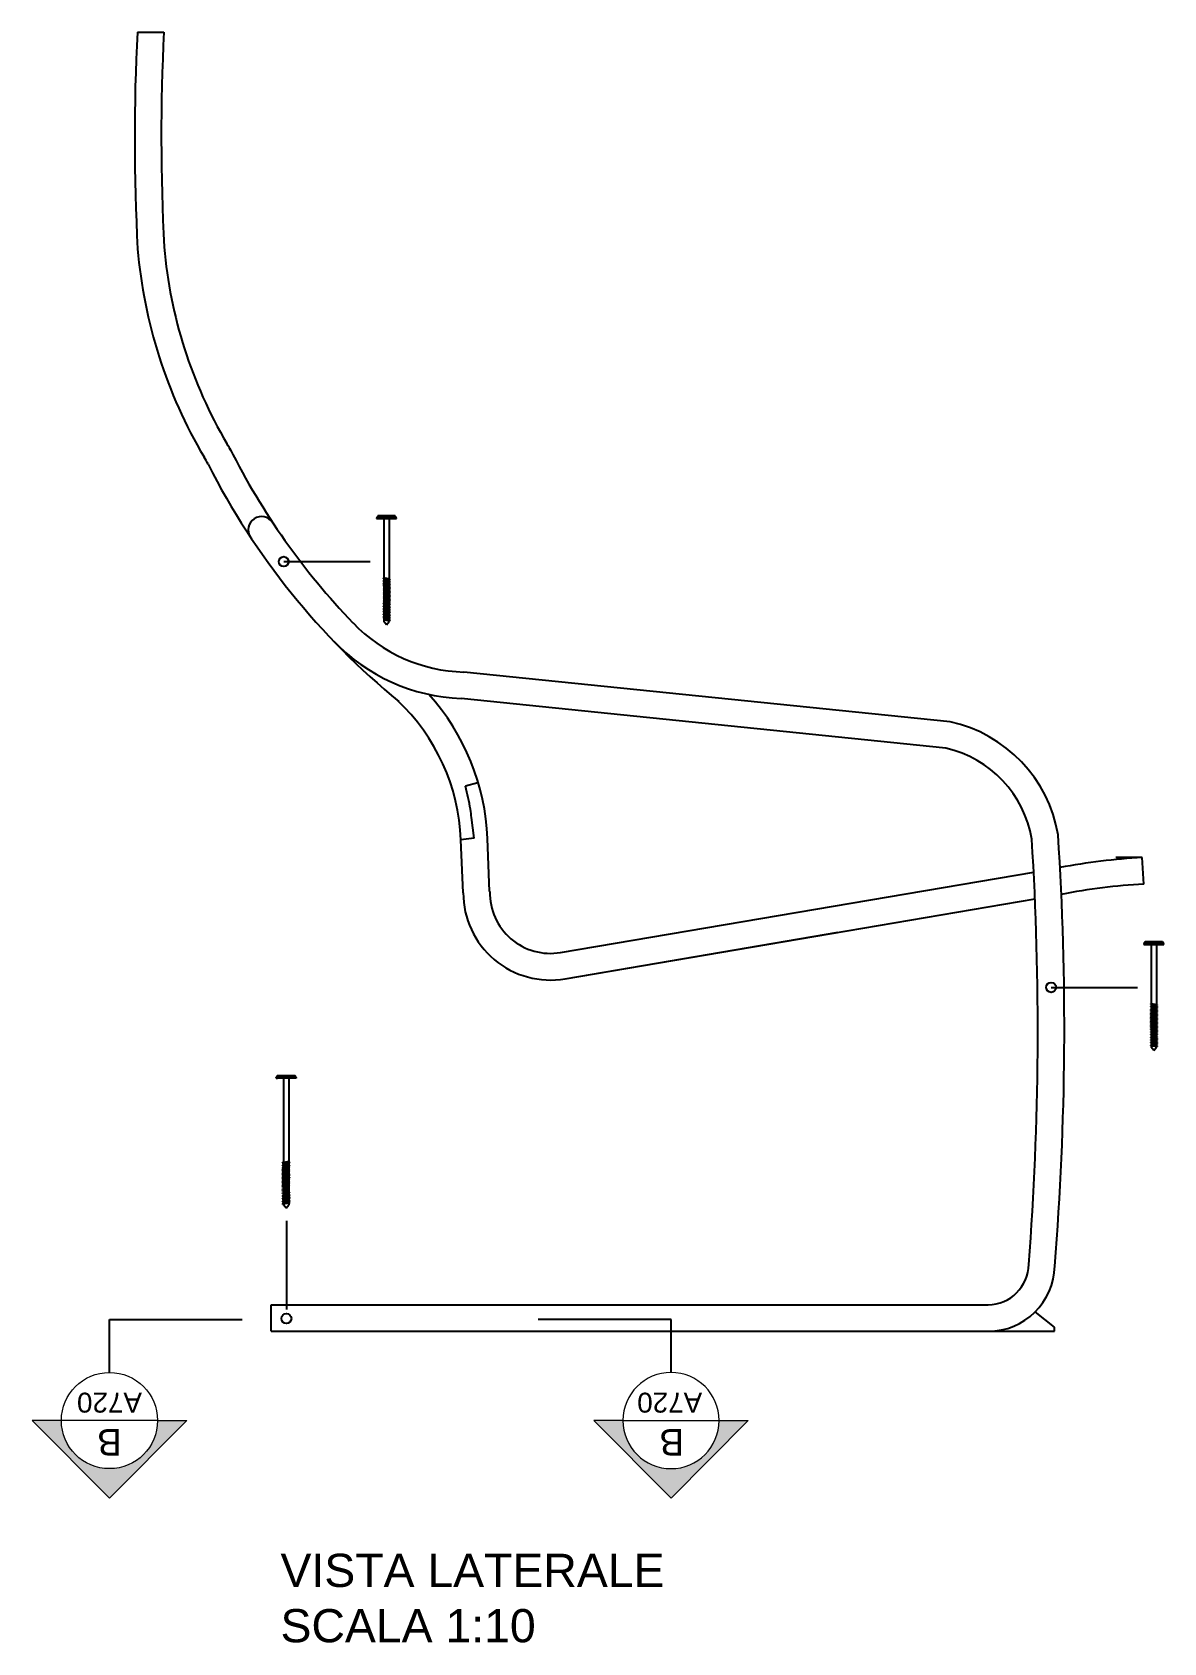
# Model space of a CAD drawing. Header units: millimetres. Extents: x -29 to 1292, y 25 to 454.
# Drawn here: x 404.4 to 489.6, y 302.2 to 423.5 of the extents above; entities that cross this region are included whole.
import ezdxf
from ezdxf.enums import TextEntityAlignment as Align

# ---------------------------------------------------------------- set-up
doc = ezdxf.new("R2010")
doc.units = ezdxf.units.MM
doc.layers.get('0').update_dxf_attribs({"color": 70})
doc.layers.add('A-ANNO-SYMB', color=202, linetype='Continuous', lineweight=18)
for name, color, linetype in [('G-ANNO-TEXT', 3, 'Continuous'), ('SIMBOLI', 201, 'Continuous'), ('VITIGIUSTO', 61, 'Continuous')]:
    doc.layers.add(name, color=color, linetype=linetype)
doc.styles.add('ARIAL', font='arial.ttf')
doc.styles.get("Standard").update_dxf_attribs({"font": 'arial.ttf'})

# ---------------------------------------------------------------- blocks, each defined once
blk = doc.blocks.new('SYMBOL')
at = {"layer": 'A-ANNO-SYMB', "linetype": 'Continuous', "lineweight": 20}
h = blk.add_hatch(color=256, dxfattribs=at)
h.dxf.hatch_style = 1
h.paths.add_polyline_path([(11.2063, 4.9481), (11.316, 4.9481, -1), (11.678, 4.9481), (11.7877, 4.9481), (11.497, 5.2405)])
at = {"linetype": 'Continuous', "lineweight": 20}
blk.add_line((11.316, 4.9481), (11.678, 4.9481), dxfattribs=at)
at = {"layer": 'A-ANNO-SYMB', "linetype": 'Continuous', "lineweight": 20}
for p, q in [((11.2063, 4.9481), (11.497, 5.2405)), ((11.7877, 4.9481), (11.497, 5.2405)), ((11.316, 4.9481), (11.2063, 4.9481)), ((11.678, 4.9481), (11.7877, 4.9481))]:
    blk.add_line(p, q, dxfattribs=at)
blk.add_circle((11.497, 4.9481), 0.181, dxfattribs=at)
for tag, p in [('TAVOLA', (11.497, 5.08)), ('SEZIONE', (11.497, 4.9181))]:
    blk.add_attdef(tag, text='', height=0.1, dxfattribs=at).set_placement(p, align=Align.TOP_CENTER)

msp = doc.modelspace()

# ---------------------------------------------------------------- linework, layer by layer
for p, q in [((412.27, 423.49), (414.27, 423.49)), ((437.92, 366.97), (436.98, 366.7)), ((437.63, 362.8), (436.64, 362.68)), ((436.81, 358.68), (436.64, 362.68)), ((438.8, 358.77), (438.64, 362.76)), ((444.14, 354.18), (479.77, 360.24)), ((487.95, 361.33), (485.95, 361.33)), ((488.07, 359.34), (487.95, 361.33)), ((444.48, 352.21), (479.87, 358.23)), ((444.48, 352.21), (465.04, 355.71)), ((422.34, 325.66), (422.34, 327.66)), ((422.34, 327.66), (476.34, 327.66)), ((481.34, 325.96), (479.88, 327.13)), ((422.34, 325.66), (481.34, 325.66)), ((481.34, 325.66), (481.34, 325.96))]:
    msp.add_line(p, q)
for points in [[(412.27, 423.49, 0.025893), (412.29, 407.17, 0.112853), (417.29, 391.5, 0.112853)], [(414.27, 423.49, 0.025689), (414.29, 407.31, 0.112629), (419.01, 392.52, 0.112629)], [(481.61, 363.04, 0.307514), (473.48, 371.55), (436.86, 375.3)], [(438.8, 358.77), (438.64, 362.76, 0.174603), (434.22, 373.62, 0.168137)], [(436.81, 358.68), (436.64, 362.68, 0.195524), (431.86, 373.17, 0.195524)], [(479.63, 362.71, 0.304175), (473.16, 369.57), (436.65, 373.31)], [(437.35, 364.97, 0.025529), (436.98, 366.7)], [(437.63, 362.8), (437.44, 364.34, 0.009219), (437.35, 364.97, 0.003439)]]:
    msp.add_lwpolyline(points, format="xyb")
msp.add_circle((481.08, 351.56), 0.377)
for centre, radius, start, end in [((408.68, 386.41), 12, 26.9866, 30.5811), ((467.48, 416.35), 53.98, 206.6593, 223.7826), ((408.68, 386.41), 10, 26.9866, 30.5811), ((467.48, 416.35), 55.98, 206.9866, 230.6283), ((421.62, 386.02), 1, 33.4858, 213.4858), ((437.19, 387.33), 12.03, 223.8129, 268.4127), ((437.17, 387.31), 14, 223.7826, 267.8782), ((250.7, 348.38), 229.38, 355.5802, 3.5813), ((257.35, 348.51), 224.73, 355.4227, 3.7066), ((490.81, 312.14), 49.28, 93.3267, 100.5956), ((490.81, 312.14), 47.28, 93.3267, 100.9267), ((443.38, 358.68), 6.57, 180, 279.6588), ((443.38, 358.69), 4.57, 178.9822, 279.6529), ((476.3, 330.76), 3.1, 270.7267, 359.0639), ((476.33, 330.69), 5.03, 270.1307, 358.75)]:
    msp.add_arc(centre, radius, start, end)
at = {"layer": 'SIMBOLI'}
for p, q in [((423.29, 383.62), (429.79, 383.62)), ((481.08, 351.56), (487.58, 351.56)), ((423.49, 333.99), (423.49, 327.29)), ((410.17, 322.56), (410.17, 326.56)), ((410.17, 326.56), (420.17, 326.56)), ((452.46, 326.56), (442.46, 326.56)), ((452.46, 322.56), (452.46, 326.56))]:
    msp.add_line(p, q, dxfattribs=at)
at = {"layer": 'VITIGIUSTO'}
for p, q in [((430.28, 386.91), (430.28, 386.86)), ((431.78, 386.91), (430.28, 386.91)), ((431.68, 387.06), (430.38, 387.06)), ((431.78, 386.86), (431.78, 386.91)), ((431.78, 386.86), (431.78, 386.91)), ((430.28, 386.86), (431.78, 386.86)), ((430.83, 386.86), (430.83, 382.38)), ((431.23, 386.86), (431.23, 382.31)), ((431.78, 386.86), (431.68, 386.86)), ((430.81, 382.39), (430.77, 382.38)), ((430.77, 382.38), (430.77, 382.36)), ((430.77, 382.36), (431.26, 382.27)), ((430.81, 382.29), (430.77, 382.28)), ((430.77, 382.28), (430.77, 382.27)), ((430.77, 382.27), (431.26, 382.18)), ((430.81, 382.19), (430.77, 382.18)), ((430.77, 382.18), (430.77, 382.16)), ((430.77, 382.16), (431.26, 382.07)), ((430.81, 382.09), (430.77, 382.08)), ((430.77, 382.08), (430.77, 382.07)), ((430.77, 382.07), (431.26, 381.98)), ((431.3, 382.3), (430.81, 382.39)), ((431.3, 382.2), (430.81, 382.29)), ((431.3, 382.1), (430.81, 382.19)), ((431.3, 382), (430.81, 382.09)), ((430.83, 382.35), (430.83, 382.29)), ((430.83, 382.26), (430.83, 382.18)), ((430.83, 382.15), (430.83, 382.09)), ((430.83, 382.06), (430.83, 381.98)), ((431.23, 382.28), (431.23, 382.21)), ((431.23, 382.18), (431.23, 382.11)), ((431.23, 382.08), (431.23, 382.01)), ((431.3, 382.28), (431.26, 382.27)), ((431.3, 382.19), (431.26, 382.18)), ((431.3, 382.08), (431.26, 382.07)), ((431.3, 382.28), (431.3, 382.3)), ((431.3, 382.19), (431.3, 382.2)), ((431.3, 382.08), (431.3, 382.1)), ((430.81, 381.99), (430.77, 381.98)), ((430.77, 381.98), (430.77, 381.96)), ((430.77, 381.96), (431.26, 381.87)), ((430.81, 381.89), (430.77, 381.88)), ((430.77, 381.88), (430.77, 381.86)), ((430.77, 381.86), (431.26, 381.77)), ((430.81, 381.79), (430.77, 381.78)), ((430.77, 381.78), (430.77, 381.76)), ((430.77, 381.76), (431.26, 381.67)), ((430.81, 381.69), (430.77, 381.68)), ((430.77, 381.68), (430.77, 381.66)), ((430.77, 381.66), (431.26, 381.57)), ((430.81, 381.59), (430.77, 381.58)), ((430.77, 381.58), (430.77, 381.56)), ((430.77, 381.56), (431.26, 381.47)), ((430.81, 381.49), (430.77, 381.48)), ((430.77, 381.48), (430.77, 381.46)), ((430.77, 381.46), (431.26, 381.37)), ((430.81, 381.39), (430.77, 381.38)), ((430.77, 381.38), (430.77, 381.36)), ((430.77, 381.36), (431.26, 381.27)), ((430.81, 381.29), (430.77, 381.28)), ((430.77, 381.28), (430.77, 381.26)), ((430.77, 381.26), (431.26, 381.17)), ((430.81, 381.19), (430.77, 381.18)), ((430.77, 381.18), (430.77, 381.16)), ((430.77, 381.16), (431.26, 381.07)), ((430.81, 381.09), (430.77, 381.08)), ((430.77, 381.08), (430.77, 381.06)), ((430.77, 381.06), (431.26, 380.97)), ((430.81, 380.99), (430.77, 380.98)), ((430.77, 380.98), (430.77, 380.96)), ((430.77, 380.96), (431.26, 380.87)), ((430.81, 380.89), (430.77, 380.88)), ((430.77, 380.88), (430.77, 380.86)), ((430.77, 380.86), (431.26, 380.77)), ((431.3, 381.9), (430.81, 381.99)), ((431.3, 381.8), (430.81, 381.89)), ((431.3, 381.7), (430.81, 381.79)), ((431.3, 381.6), (430.81, 381.69)), ((431.3, 381.5), (430.81, 381.59)), ((431.3, 381.4), (430.81, 381.49)), ((431.3, 381.3), (430.81, 381.39)), ((431.3, 381.2), (430.81, 381.29)), ((431.3, 381.1), (430.81, 381.19)), ((431.3, 381), (430.81, 381.09)), ((431.3, 380.9), (430.81, 380.99)), ((431.3, 380.8), (430.81, 380.89)), ((430.83, 381.95), (430.83, 381.88)), ((430.83, 381.85), (430.83, 381.78)), ((430.83, 381.75), (430.83, 381.68)), ((430.83, 381.65), (430.83, 381.58)), ((430.83, 381.55), (430.83, 381.48)), ((430.83, 381.45), (430.83, 381.38)), ((430.83, 381.35), (430.83, 381.28)), ((430.83, 381.25), (430.83, 381.18)), ((430.83, 381.15), (430.83, 381.08)), ((430.83, 381.05), (430.83, 380.98)), ((430.83, 380.95), (430.83, 380.88)), ((430.83, 380.85), (430.83, 380.78)), ((431.23, 381.98), (431.23, 381.91)), ((431.23, 381.88), (431.23, 381.81)), ((431.23, 381.78), (431.23, 381.71)), ((431.23, 381.68), (431.23, 381.61)), ((431.23, 381.58), (431.23, 381.51)), ((431.23, 381.48), (431.23, 381.41)), ((431.23, 381.38), (431.23, 381.31)), ((431.23, 381.28), (431.23, 381.21)), ((431.23, 381.18), (431.23, 381.11)), ((431.23, 381.08), (431.23, 381.01)), ((431.23, 380.98), (431.23, 380.91)), ((431.23, 380.88), (431.23, 380.81)), ((431.3, 381.99), (431.26, 381.98)), ((431.3, 381.88), (431.26, 381.87)), ((431.3, 381.78), (431.26, 381.77)), ((431.3, 381.68), (431.26, 381.67)), ((431.3, 381.58), (431.26, 381.57)), ((431.3, 381.48), (431.26, 381.47)), ((431.3, 381.38), (431.26, 381.37)), ((431.3, 381.28), (431.26, 381.27)), ((431.3, 381.18), (431.26, 381.17)), ((431.3, 381.08), (431.26, 381.07)), ((431.3, 380.98), (431.26, 380.97)), ((431.3, 380.88), (431.26, 380.87)), ((431.3, 381.99), (431.3, 382)), ((431.3, 381.88), (431.3, 381.9)), ((431.3, 381.78), (431.3, 381.8)), ((431.3, 381.68), (431.3, 381.7)), ((431.3, 381.58), (431.3, 381.6)), ((431.3, 381.48), (431.3, 381.5)), ((431.3, 381.38), (431.3, 381.4)), ((431.3, 381.28), (431.3, 381.3)), ((431.3, 381.18), (431.3, 381.2)), ((431.3, 381.08), (431.3, 381.1)), ((431.3, 380.98), (431.3, 381)), ((431.3, 380.88), (431.3, 380.9)), ((430.81, 380.79), (430.77, 380.78)), ((430.77, 380.78), (430.77, 380.76)), ((430.77, 380.76), (431.26, 380.67)), ((430.81, 380.69), (430.77, 380.68)), ((430.77, 380.68), (430.77, 380.66)), ((430.77, 380.66), (431.26, 380.57)), ((430.81, 380.59), (430.77, 380.58)), ((430.77, 380.58), (430.77, 380.56)), ((430.77, 380.56), (431.26, 380.47)), ((430.81, 380.48), (430.77, 380.47)), ((430.77, 380.47), (430.77, 380.45)), ((430.77, 380.45), (431.26, 380.36)), ((430.81, 380.38), (430.77, 380.37)), ((430.77, 380.37), (430.77, 380.36)), ((430.77, 380.36), (431.26, 380.27)), ((430.81, 380.28), (430.77, 380.27)), ((430.77, 380.27), (430.77, 380.25)), ((430.77, 380.25), (431.26, 380.16)), ((430.81, 380.18), (430.77, 380.17)), ((430.77, 380.17), (430.77, 380.16)), ((430.77, 380.16), (431.26, 380.07)), ((430.81, 380.08), (430.77, 380.07)), ((430.77, 380.07), (430.77, 380.05)), ((430.77, 380.05), (431.26, 379.96)), ((430.81, 379.98), (430.77, 379.97)), ((430.77, 379.97), (430.77, 379.96)), ((430.77, 379.96), (431.26, 379.87)), ((430.81, 379.88), (430.77, 379.87)), ((430.77, 379.87), (430.77, 379.85)), ((430.77, 379.85), (431.26, 379.76)), ((430.81, 379.78), (430.77, 379.77)), ((430.77, 379.77), (430.77, 379.76)), ((430.77, 379.76), (431.26, 379.67)), ((430.81, 379.68), (430.77, 379.67)), ((430.77, 379.67), (430.77, 379.65)), ((430.77, 379.65), (431.26, 379.56)), ((431.3, 380.7), (430.81, 380.79)), ((431.3, 380.59), (430.81, 380.69)), ((431.3, 380.5), (430.81, 380.59)), ((431.3, 380.39), (430.81, 380.48)), ((431.3, 380.29), (430.81, 380.38)), ((431.3, 380.19), (430.81, 380.28)), ((431.3, 380.09), (430.81, 380.18)), ((431.3, 379.99), (430.81, 380.08)), ((431.3, 379.89), (430.81, 379.98)), ((431.3, 379.79), (430.81, 379.88)), ((431.3, 379.69), (430.81, 379.78)), ((431.3, 379.59), (430.81, 379.68)), ((430.83, 380.75), (430.83, 380.68)), ((430.83, 380.65), (430.83, 380.58)), ((430.83, 380.55), (430.83, 380.47)), ((430.83, 380.44), (430.83, 380.38)), ((430.83, 380.35), (430.83, 380.27)), ((430.83, 380.24), (430.83, 380.18)), ((430.83, 380.15), (430.83, 380.07)), ((430.83, 380.04), (430.83, 379.98)), ((430.83, 379.95), (430.83, 379.87)), ((430.83, 379.84), (430.83, 379.78)), ((430.83, 379.75), (430.83, 379.67)), ((430.83, 379.64), (430.83, 379.58)), ((431.23, 380.78), (431.23, 380.71)), ((431.23, 380.68), (431.23, 380.61)), ((431.23, 380.58), (431.23, 380.51)), ((431.23, 380.48), (431.23, 380.4)), ((431.23, 380.37), (431.23, 380.3)), ((431.23, 380.27), (431.23, 380.2)), ((431.23, 380.17), (431.23, 380.1)), ((431.23, 380.07), (431.23, 380)), ((431.23, 379.97), (431.23, 379.9)), ((431.23, 379.87), (431.23, 379.8)), ((431.23, 379.77), (431.23, 379.7)), ((431.23, 379.67), (431.23, 379.6)), ((431.3, 380.78), (431.26, 380.77)), ((431.3, 380.68), (431.26, 380.67)), ((431.3, 380.58), (431.26, 380.57)), ((431.3, 380.48), (431.26, 380.47)), ((431.3, 380.37), (431.26, 380.36)), ((431.3, 380.28), (431.26, 380.27)), ((431.3, 380.17), (431.26, 380.16)), ((431.3, 380.08), (431.26, 380.07)), ((431.3, 379.97), (431.26, 379.96)), ((431.3, 379.88), (431.26, 379.87)), ((431.3, 379.77), (431.26, 379.76)), ((431.3, 379.68), (431.26, 379.67)), ((431.3, 380.78), (431.3, 380.8)), ((431.3, 380.68), (431.3, 380.7)), ((431.3, 380.58), (431.3, 380.59)), ((431.3, 380.48), (431.3, 380.5)), ((431.3, 380.37), (431.3, 380.39)), ((431.3, 380.28), (431.3, 380.29)), ((431.3, 380.17), (431.3, 380.19)), ((431.3, 380.08), (431.3, 380.09)), ((431.3, 379.97), (431.3, 379.99)), ((431.3, 379.88), (431.3, 379.89)), ((431.3, 379.77), (431.3, 379.79)), ((431.3, 379.68), (431.3, 379.69)), ((430.81, 379.58), (430.77, 379.57)), ((430.77, 379.57), (430.77, 379.56)), ((430.77, 379.56), (431.26, 379.47)), ((430.81, 379.48), (430.77, 379.47)), ((430.77, 379.47), (430.77, 379.45)), ((430.77, 379.45), (431.26, 379.36)), ((430.81, 379.38), (430.77, 379.37)), ((430.77, 379.37), (430.77, 379.36)), ((430.77, 379.36), (431.26, 379.27)), ((430.81, 379.28), (430.77, 379.27)), ((430.77, 379.27), (430.77, 379.25)), ((430.77, 379.25), (431.26, 379.16)), ((431.3, 379.49), (430.81, 379.58)), ((431.3, 379.39), (430.81, 379.48)), ((431.3, 379.29), (430.81, 379.38)), ((431.3, 379.19), (430.81, 379.28)), ((430.83, 379.55), (430.83, 379.47)), ((430.83, 379.44), (430.83, 379.38)), ((430.83, 379.35), (430.83, 379.27)), ((430.83, 379.24), (430.83, 379.11)), ((431.03, 378.86), (430.83, 379.11)), ((431.03, 378.86), (431.23, 379.11)), ((431.23, 379.57), (431.23, 379.5)), ((431.23, 379.47), (431.23, 379.4)), ((431.23, 379.37), (431.23, 379.3)), ((431.23, 379.27), (431.23, 379.2)), ((431.23, 379.17), (431.23, 379.11)), ((431.3, 379.57), (431.26, 379.56)), ((431.3, 379.48), (431.26, 379.47)), ((431.3, 379.37), (431.26, 379.36)), ((431.3, 379.28), (431.26, 379.27)), ((431.3, 379.17), (431.26, 379.16)), ((431.3, 379.57), (431.3, 379.59)), ((431.3, 379.48), (431.3, 379.49)), ((431.3, 379.37), (431.3, 379.39)), ((431.3, 379.28), (431.3, 379.29)), ((431.3, 379.17), (431.3, 379.19)), ((488.07, 354.85), (488.07, 354.8)), ((489.57, 354.85), (488.07, 354.85)), ((488.07, 354.8), (489.57, 354.8)), ((489.47, 355), (488.17, 355)), ((488.62, 354.8), (488.62, 350.32)), ((489.02, 354.8), (489.02, 350.25)), ((489.57, 354.8), (489.47, 354.8)), ((489.57, 354.8), (489.57, 354.85)), ((489.57, 354.8), (489.57, 354.85)), ((488.59, 350.33), (488.56, 350.32)), ((488.56, 350.32), (488.56, 350.3)), ((488.56, 350.3), (489.05, 350.21)), ((488.59, 350.23), (488.56, 350.22)), ((488.56, 350.22), (488.56, 350.21)), ((488.56, 350.21), (489.05, 350.12)), ((488.59, 350.13), (488.56, 350.12)), ((488.56, 350.12), (488.56, 350.1)), ((488.56, 350.1), (489.05, 350.01)), ((488.59, 350.03), (488.56, 350.02)), ((488.56, 350.02), (488.56, 350.01)), ((488.56, 350.01), (489.05, 349.92)), ((488.59, 349.93), (488.56, 349.92)), ((488.56, 349.92), (488.56, 349.9)), ((488.56, 349.9), (489.05, 349.81)), ((488.59, 349.83), (488.56, 349.82)), ((488.56, 349.82), (488.56, 349.8)), ((488.56, 349.8), (489.05, 349.71)), ((488.59, 349.73), (488.56, 349.72)), ((488.56, 349.72), (488.56, 349.7)), ((488.56, 349.7), (489.05, 349.61)), ((488.59, 349.63), (488.56, 349.62)), ((488.56, 349.62), (488.56, 349.6)), ((488.56, 349.6), (489.05, 349.51)), ((488.59, 349.53), (488.56, 349.52)), ((488.56, 349.52), (488.56, 349.5)), ((488.56, 349.5), (489.05, 349.41)), ((488.59, 349.43), (488.56, 349.42)), ((488.56, 349.42), (488.56, 349.4)), ((488.56, 349.4), (489.05, 349.31)), ((488.59, 349.33), (488.56, 349.32)), ((488.56, 349.32), (488.56, 349.3)), ((488.56, 349.3), (489.05, 349.21)), ((489.09, 350.24), (488.59, 350.33)), ((489.09, 350.14), (488.59, 350.23)), ((489.09, 350.04), (488.59, 350.13)), ((489.09, 349.94), (488.59, 350.03)), ((489.09, 349.84), (488.59, 349.93)), ((489.09, 349.74), (488.59, 349.83)), ((489.09, 349.64), (488.59, 349.73)), ((489.09, 349.54), (488.59, 349.63)), ((489.09, 349.44), (488.59, 349.53)), ((489.09, 349.34), (488.59, 349.43)), ((489.09, 349.23), (488.59, 349.33)), ((488.62, 350.29), (488.62, 350.23)), ((488.62, 350.2), (488.62, 350.12)), ((488.62, 350.09), (488.62, 350.03)), ((488.62, 350), (488.62, 349.92)), ((488.62, 349.89), (488.62, 349.82)), ((488.62, 349.79), (488.62, 349.72)), ((488.62, 349.69), (488.62, 349.62)), ((488.62, 349.59), (488.62, 349.52)), ((488.62, 349.49), (488.62, 349.42)), ((488.62, 349.39), (488.62, 349.32)), ((489.02, 350.22), (489.02, 350.15)), ((489.02, 350.12), (489.02, 350.05)), ((489.02, 350.02), (489.02, 349.95)), ((489.02, 349.92), (489.02, 349.85)), ((489.02, 349.82), (489.02, 349.75)), ((489.02, 349.72), (489.02, 349.65)), ((489.02, 349.62), (489.02, 349.55)), ((489.02, 349.52), (489.02, 349.45)), ((489.02, 349.42), (489.02, 349.35)), ((489.02, 349.32), (489.02, 349.25)), ((489.09, 350.22), (489.05, 350.21)), ((489.09, 350.12), (489.05, 350.12)), ((489.09, 350.02), (489.05, 350.01)), ((489.09, 349.92), (489.05, 349.92)), ((489.09, 349.82), (489.05, 349.81)), ((489.09, 349.72), (489.05, 349.71)), ((489.09, 349.62), (489.05, 349.61)), ((489.09, 349.52), (489.05, 349.51)), ((489.09, 349.42), (489.05, 349.41)), ((489.09, 349.32), (489.05, 349.31)), ((489.09, 350.22), (489.09, 350.24)), ((489.09, 350.12), (489.09, 350.14)), ((489.09, 350.02), (489.09, 350.04)), ((489.09, 349.92), (489.09, 349.94)), ((489.09, 349.82), (489.09, 349.84)), ((489.09, 349.72), (489.09, 349.74)), ((489.09, 349.62), (489.09, 349.64)), ((489.09, 349.52), (489.09, 349.54)), ((489.09, 349.42), (489.09, 349.44)), ((489.09, 349.32), (489.09, 349.34)), ((488.59, 349.23), (488.56, 349.22)), ((488.56, 349.22), (488.56, 349.2)), ((488.56, 349.2), (489.05, 349.11)), ((488.59, 349.13), (488.56, 349.12)), ((488.56, 349.12), (488.56, 349.1)), ((488.56, 349.1), (489.05, 349.01)), ((488.59, 349.03), (488.56, 349.02)), ((488.56, 349.02), (488.56, 349)), ((488.56, 349), (489.05, 348.91)), ((488.59, 348.93), (488.56, 348.92)), ((488.56, 348.92), (488.56, 348.9)), ((488.56, 348.9), (489.05, 348.81)), ((488.59, 348.83), (488.56, 348.82)), ((488.56, 348.82), (488.56, 348.8)), ((488.56, 348.8), (489.05, 348.71)), ((488.59, 348.73), (488.56, 348.72)), ((488.56, 348.72), (488.56, 348.7)), ((488.56, 348.7), (489.05, 348.61)), ((488.59, 348.62), (488.56, 348.62)), ((488.56, 348.62), (488.56, 348.6)), ((488.56, 348.6), (489.05, 348.51)), ((488.59, 348.53), (488.56, 348.52)), ((488.56, 348.52), (488.56, 348.5)), ((488.56, 348.5), (489.05, 348.41)), ((488.59, 348.42), (488.56, 348.41)), ((488.56, 348.41), (488.56, 348.39)), ((488.56, 348.39), (489.05, 348.3)), ((488.59, 348.32), (488.56, 348.31)), ((488.56, 348.31), (488.56, 348.3)), ((488.56, 348.3), (489.05, 348.21)), ((488.59, 348.22), (488.56, 348.21)), ((488.56, 348.21), (488.56, 348.19)), ((488.56, 348.19), (489.05, 348.1)), ((488.59, 348.12), (488.56, 348.11)), ((488.56, 348.11), (488.56, 348.1)), ((488.56, 348.1), (489.05, 348.01)), ((489.09, 349.14), (488.59, 349.23)), ((489.09, 349.03), (488.59, 349.13)), ((489.09, 348.94), (488.59, 349.03)), ((489.09, 348.83), (488.59, 348.93)), ((489.09, 348.74), (488.59, 348.83)), ((489.09, 348.63), (488.59, 348.73)), ((489.09, 348.53), (488.59, 348.62)), ((489.09, 348.43), (488.59, 348.53)), ((489.09, 348.33), (488.59, 348.42)), ((489.09, 348.23), (488.59, 348.32)), ((489.09, 348.13), (488.59, 348.22)), ((489.09, 348.03), (488.59, 348.12)), ((488.62, 349.29), (488.62, 349.22)), ((488.62, 349.19), (488.62, 349.12)), ((488.62, 349.09), (488.62, 349.02)), ((488.62, 348.99), (488.62, 348.92)), ((488.62, 348.89), (488.62, 348.82)), ((488.62, 348.79), (488.62, 348.72)), ((488.62, 348.69), (488.62, 348.62)), ((488.62, 348.59), (488.62, 348.52)), ((488.62, 348.49), (488.62, 348.41)), ((488.62, 348.38), (488.62, 348.32)), ((488.62, 348.29), (488.62, 348.21)), ((488.62, 348.18), (488.62, 348.12)), ((488.62, 348.09), (488.62, 348.01)), ((489.02, 349.22), (489.02, 349.15)), ((489.02, 349.12), (489.02, 349.05)), ((489.02, 349.02), (489.02, 348.95)), ((489.02, 348.92), (489.02, 348.85)), ((489.02, 348.82), (489.02, 348.75)), ((489.02, 348.72), (489.02, 348.65)), ((489.02, 348.62), (489.02, 348.55)), ((489.02, 348.52), (489.02, 348.45)), ((489.02, 348.42), (489.02, 348.34)), ((489.02, 348.31), (489.02, 348.24)), ((489.02, 348.21), (489.02, 348.14)), ((489.02, 348.11), (489.02, 348.04)), ((489.09, 349.22), (489.05, 349.21)), ((489.09, 349.12), (489.05, 349.11)), ((489.09, 349.02), (489.05, 349.01)), ((489.09, 348.92), (489.05, 348.91)), ((489.09, 348.82), (489.05, 348.81)), ((489.09, 348.72), (489.05, 348.71)), ((489.09, 348.62), (489.05, 348.61)), ((489.09, 348.52), (489.05, 348.51)), ((489.09, 348.42), (489.05, 348.41)), ((489.09, 348.31), (489.05, 348.3)), ((489.09, 348.22), (489.05, 348.21)), ((489.09, 348.11), (489.05, 348.1)), ((489.09, 349.22), (489.09, 349.23)), ((489.09, 349.12), (489.09, 349.14)), ((489.09, 349.02), (489.09, 349.03)), ((489.09, 348.92), (489.09, 348.94)), ((489.09, 348.82), (489.09, 348.83)), ((489.09, 348.72), (489.09, 348.74)), ((489.09, 348.62), (489.09, 348.63)), ((489.09, 348.52), (489.09, 348.53)), ((489.09, 348.42), (489.09, 348.43)), ((489.09, 348.31), (489.09, 348.33)), ((489.09, 348.22), (489.09, 348.23)), ((489.09, 348.11), (489.09, 348.13)), ((488.59, 348.02), (488.56, 348.01)), ((488.56, 348.01), (488.56, 347.99)), ((488.56, 347.99), (489.05, 347.9)), ((488.59, 347.92), (488.56, 347.91)), ((488.56, 347.91), (488.56, 347.9)), ((488.56, 347.9), (489.05, 347.81)), ((488.59, 347.82), (488.56, 347.81)), ((488.56, 347.81), (488.56, 347.79)), ((488.56, 347.79), (489.05, 347.7)), ((488.59, 347.72), (488.56, 347.71)), ((488.56, 347.71), (488.56, 347.7)), ((488.56, 347.7), (489.05, 347.61)), ((488.59, 347.62), (488.56, 347.61)), ((488.56, 347.61), (488.56, 347.59)), ((488.56, 347.59), (489.05, 347.5)), ((488.59, 347.52), (488.56, 347.51)), ((488.56, 347.51), (488.56, 347.5)), ((488.56, 347.5), (489.05, 347.41)), ((488.59, 347.42), (488.56, 347.41)), ((488.56, 347.41), (488.56, 347.39)), ((488.56, 347.39), (489.05, 347.3)), ((488.59, 347.32), (488.56, 347.31)), ((488.56, 347.31), (488.56, 347.3)), ((488.56, 347.3), (489.05, 347.21)), ((488.59, 347.22), (488.56, 347.21)), ((488.56, 347.21), (488.56, 347.19)), ((488.56, 347.19), (489.05, 347.1)), ((489.09, 347.92), (488.59, 348.02)), ((489.09, 347.83), (488.59, 347.92)), ((489.09, 347.73), (488.59, 347.82)), ((489.09, 347.63), (488.59, 347.72)), ((489.09, 347.53), (488.59, 347.62)), ((489.09, 347.43), (488.59, 347.52)), ((489.09, 347.33), (488.59, 347.42)), ((489.09, 347.23), (488.59, 347.32)), ((489.09, 347.13), (488.59, 347.22)), ((488.62, 347.98), (488.62, 347.92)), ((488.62, 347.89), (488.62, 347.81)), ((488.62, 347.78), (488.62, 347.72)), ((488.62, 347.69), (488.62, 347.61)), ((488.62, 347.58), (488.62, 347.52)), ((488.62, 347.49), (488.62, 347.41)), ((488.62, 347.38), (488.62, 347.32)), ((488.62, 347.29), (488.62, 347.21)), ((488.62, 347.18), (488.62, 347.05)), ((488.82, 346.8), (488.62, 347.05)), ((488.82, 346.8), (489.02, 347.05)), ((489.02, 348.01), (489.02, 347.94)), ((489.02, 347.91), (489.02, 347.84)), ((489.02, 347.81), (489.02, 347.74)), ((489.02, 347.71), (489.02, 347.64)), ((489.02, 347.61), (489.02, 347.54)), ((489.02, 347.51), (489.02, 347.44)), ((489.02, 347.41), (489.02, 347.34)), ((489.02, 347.31), (489.02, 347.24)), ((489.02, 347.21), (489.02, 347.14)), ((489.02, 347.11), (489.02, 347.05)), ((489.09, 348.02), (489.05, 348.01)), ((489.09, 347.91), (489.05, 347.9)), ((489.09, 347.82), (489.05, 347.81)), ((489.09, 347.71), (489.05, 347.7)), ((489.09, 347.62), (489.05, 347.61)), ((489.09, 347.51), (489.05, 347.5)), ((489.09, 347.42), (489.05, 347.41)), ((489.09, 347.31), (489.05, 347.3)), ((489.09, 347.22), (489.05, 347.21)), ((489.09, 347.11), (489.05, 347.1)), ((489.09, 348.02), (489.09, 348.03)), ((489.09, 347.91), (489.09, 347.92)), ((489.09, 347.82), (489.09, 347.83)), ((489.09, 347.71), (489.09, 347.73)), ((489.09, 347.62), (489.09, 347.63)), ((489.09, 347.51), (489.09, 347.53)), ((489.09, 347.42), (489.09, 347.43)), ((489.09, 347.31), (489.09, 347.33)), ((489.09, 347.22), (489.09, 347.23)), ((489.09, 347.11), (489.09, 347.13)), ((422.72, 344.73), (422.72, 344.78)), ((422.72, 344.73), (422.72, 344.78)), ((422.72, 344.78), (424.22, 344.78)), ((424.22, 344.73), (422.72, 344.73)), ((422.72, 344.73), (422.82, 344.73)), ((422.82, 344.93), (424.12, 344.93)), ((423.27, 344.73), (423.27, 338.38)), ((423.67, 344.73), (423.67, 338.46)), ((424.22, 344.78), (424.22, 344.73)), ((423.2, 338.37), (423.7, 338.46)), ((423.73, 338.44), (423.24, 338.34)), ((423.67, 338.42), (423.67, 338.36)), ((423.7, 338.46), (423.73, 338.45)), ((423.73, 338.45), (423.73, 338.44)), ((423.2, 338.35), (423.2, 338.37)), ((423.2, 338.27), (423.7, 338.36)), ((423.2, 338.35), (423.24, 338.34)), ((423.2, 338.26), (423.2, 338.27)), ((423.2, 338.17), (423.7, 338.26)), ((423.2, 338.26), (423.24, 338.25)), ((423.2, 338.15), (423.2, 338.17)), ((423.2, 338.07), (423.7, 338.16)), ((423.2, 338.15), (423.24, 338.14)), ((423.2, 338.06), (423.2, 338.07)), ((423.2, 337.97), (423.7, 338.06)), ((423.2, 338.06), (423.24, 338.05)), ((423.2, 337.95), (423.2, 337.97)), ((423.2, 337.87), (423.7, 337.96)), ((423.2, 337.95), (423.24, 337.94)), ((423.2, 337.85), (423.2, 337.87)), ((423.2, 337.77), (423.7, 337.86)), ((423.2, 337.85), (423.24, 337.84)), ((423.2, 337.75), (423.2, 337.77)), ((423.2, 337.67), (423.7, 337.76)), ((423.2, 337.75), (423.24, 337.74)), ((423.2, 337.65), (423.2, 337.67)), ((423.2, 337.57), (423.7, 337.66)), ((423.2, 337.65), (423.24, 337.65)), ((423.2, 337.55), (423.2, 337.57)), ((423.2, 337.47), (423.7, 337.56)), ((423.2, 337.55), (423.24, 337.54)), ((423.2, 337.45), (423.2, 337.47)), ((423.2, 337.37), (423.7, 337.46)), ((423.2, 337.45), (423.24, 337.45)), ((423.2, 337.35), (423.2, 337.37)), ((423.2, 337.27), (423.7, 337.36)), ((423.2, 337.35), (423.24, 337.34)), ((423.2, 337.25), (423.2, 337.27)), ((423.2, 337.17), (423.7, 337.26)), ((423.2, 337.25), (423.24, 337.25)), ((423.2, 337.15), (423.2, 337.17)), ((423.73, 338.34), (423.24, 338.25)), ((423.73, 338.24), (423.24, 338.14)), ((423.73, 338.14), (423.24, 338.05)), ((423.73, 338.04), (423.24, 337.94)), ((423.73, 337.94), (423.24, 337.84)), ((423.73, 337.84), (423.24, 337.74)), ((423.73, 337.74), (423.24, 337.65)), ((423.73, 337.64), (423.24, 337.54)), ((423.73, 337.54), (423.24, 337.45)), ((423.73, 337.43), (423.24, 337.34)), ((423.73, 337.34), (423.24, 337.25)), ((423.73, 337.23), (423.24, 337.14)), ((423.27, 338.35), (423.27, 338.29)), ((423.27, 338.25), (423.27, 338.18)), ((423.27, 338.15), (423.27, 338.09)), ((423.27, 338.05), (423.27, 337.98)), ((423.27, 337.95), (423.27, 337.88)), ((423.27, 337.85), (423.27, 337.78)), ((423.27, 337.75), (423.27, 337.68)), ((423.27, 337.65), (423.27, 337.58)), ((423.27, 337.55), (423.27, 337.48)), ((423.27, 337.45), (423.27, 337.38)), ((423.27, 337.35), (423.27, 337.28)), ((423.27, 337.25), (423.27, 337.18)), ((423.67, 338.33), (423.67, 338.26)), ((423.67, 338.22), (423.67, 338.16)), ((423.67, 338.13), (423.67, 338.06)), ((423.67, 338.02), (423.67, 337.96)), ((423.67, 337.92), (423.67, 337.86)), ((423.67, 337.82), (423.67, 337.76)), ((423.67, 337.73), (423.67, 337.66)), ((423.67, 337.62), (423.67, 337.56)), ((423.67, 337.53), (423.67, 337.45)), ((423.67, 337.42), (423.67, 337.36)), ((423.67, 337.33), (423.67, 337.25)), ((423.67, 337.22), (423.67, 337.16)), ((423.7, 338.36), (423.73, 338.36)), ((423.7, 338.26), (423.73, 338.25)), ((423.7, 338.16), (423.73, 338.16)), ((423.7, 338.06), (423.73, 338.05)), ((423.7, 337.96), (423.73, 337.95)), ((423.7, 337.86), (423.73, 337.85)), ((423.7, 337.76), (423.73, 337.75)), ((423.7, 337.66), (423.73, 337.65)), ((423.7, 337.56), (423.73, 337.55)), ((423.7, 337.46), (423.73, 337.45)), ((423.7, 337.36), (423.73, 337.35)), ((423.7, 337.26), (423.73, 337.25)), ((423.73, 338.36), (423.73, 338.34)), ((423.73, 338.25), (423.73, 338.24)), ((423.73, 338.16), (423.73, 338.14)), ((423.73, 338.05), (423.73, 338.04)), ((423.73, 337.95), (423.73, 337.94)), ((423.73, 337.85), (423.73, 337.84)), ((423.73, 337.75), (423.73, 337.74)), ((423.73, 337.65), (423.73, 337.64)), ((423.73, 337.55), (423.73, 337.54)), ((423.73, 337.45), (423.73, 337.43)), ((423.73, 337.35), (423.73, 337.34)), ((423.73, 337.25), (423.73, 337.23)), ((423.2, 337.07), (423.7, 337.16)), ((423.2, 337.15), (423.24, 337.14)), ((423.2, 337.05), (423.2, 337.07)), ((423.2, 336.97), (423.7, 337.06)), ((423.2, 337.05), (423.24, 337.05)), ((423.2, 336.95), (423.2, 336.97)), ((423.2, 336.87), (423.7, 336.96)), ((423.2, 336.95), (423.24, 336.94)), ((423.2, 336.85), (423.2, 336.87)), ((423.2, 336.77), (423.7, 336.86)), ((423.2, 336.85), (423.24, 336.85)), ((423.2, 336.75), (423.2, 336.77)), ((423.2, 336.67), (423.7, 336.76)), ((423.2, 336.75), (423.24, 336.74)), ((423.2, 336.65), (423.2, 336.67)), ((423.2, 336.57), (423.7, 336.66)), ((423.2, 336.65), (423.24, 336.64)), ((423.2, 336.55), (423.2, 336.57)), ((423.2, 336.55), (423.24, 336.54)), ((423.2, 336.46), (423.7, 336.55)), ((423.2, 336.44), (423.2, 336.46)), ((423.2, 336.36), (423.7, 336.45)), ((423.2, 336.44), (423.24, 336.44)), ((423.2, 336.35), (423.2, 336.36)), ((423.2, 336.35), (423.24, 336.34)), ((423.2, 336.26), (423.7, 336.35)), ((423.2, 336.24), (423.2, 336.26)), ((423.2, 336.16), (423.7, 336.25)), ((423.2, 336.24), (423.24, 336.24)), ((423.2, 336.15), (423.2, 336.16)), ((423.2, 336.15), (423.24, 336.14)), ((423.2, 336.06), (423.7, 336.15)), ((423.2, 336.04), (423.2, 336.06)), ((423.2, 335.96), (423.7, 336.05)), ((423.2, 336.04), (423.24, 336.03)), ((423.2, 335.95), (423.2, 335.96)), ((423.73, 337.14), (423.24, 337.05)), ((423.73, 337.03), (423.24, 336.94)), ((423.73, 336.94), (423.24, 336.85)), ((423.73, 336.83), (423.24, 336.74)), ((423.73, 336.73), (423.24, 336.64)), ((423.73, 336.63), (423.24, 336.54)), ((423.73, 336.53), (423.24, 336.44)), ((423.73, 336.43), (423.24, 336.34)), ((423.73, 336.33), (423.24, 336.24)), ((423.73, 336.23), (423.24, 336.14)), ((423.73, 336.12), (423.24, 336.03)), ((423.73, 336.03), (423.24, 335.94)), ((423.27, 337.15), (423.27, 337.08)), ((423.27, 337.05), (423.27, 336.98)), ((423.27, 336.95), (423.27, 336.88)), ((423.27, 336.85), (423.27, 336.78)), ((423.27, 336.75), (423.27, 336.68)), ((423.27, 336.65), (423.27, 336.58)), ((423.27, 336.55), (423.27, 336.47)), ((423.27, 336.44), (423.27, 336.38)), ((423.27, 336.34), (423.27, 336.27)), ((423.27, 336.24), (423.27, 336.18)), ((423.27, 336.15), (423.27, 336.07)), ((423.27, 336.04), (423.27, 335.98)), ((423.67, 337.13), (423.67, 337.05)), ((423.67, 337.02), (423.67, 336.96)), ((423.67, 336.93), (423.67, 336.85)), ((423.67, 336.82), (423.67, 336.75)), ((423.67, 336.72), (423.67, 336.65)), ((423.67, 336.62), (423.67, 336.55)), ((423.67, 336.52), (423.67, 336.45)), ((423.67, 336.42), (423.67, 336.35)), ((423.67, 336.32), (423.67, 336.25)), ((423.67, 336.22), (423.67, 336.14)), ((423.67, 336.11), (423.67, 336.05)), ((423.67, 336.02), (423.67, 335.94)), ((423.7, 337.16), (423.73, 337.15)), ((423.7, 337.06), (423.73, 337.05)), ((423.7, 336.96), (423.73, 336.95)), ((423.7, 336.86), (423.73, 336.85)), ((423.7, 336.76), (423.73, 336.75)), ((423.7, 336.66), (423.73, 336.65)), ((423.7, 336.55), (423.73, 336.54)), ((423.7, 336.45), (423.73, 336.45)), ((423.7, 336.35), (423.73, 336.34)), ((423.7, 336.25), (423.73, 336.25)), ((423.7, 336.15), (423.73, 336.14)), ((423.7, 336.05), (423.73, 336.05)), ((423.73, 337.15), (423.73, 337.14)), ((423.73, 337.05), (423.73, 337.03)), ((423.73, 336.95), (423.73, 336.94)), ((423.73, 336.85), (423.73, 336.83)), ((423.73, 336.75), (423.73, 336.73)), ((423.73, 336.65), (423.73, 336.63)), ((423.73, 336.54), (423.73, 336.53)), ((423.73, 336.45), (423.73, 336.43)), ((423.73, 336.34), (423.73, 336.33)), ((423.73, 336.25), (423.73, 336.23)), ((423.73, 336.14), (423.73, 336.12)), ((423.73, 336.05), (423.73, 336.03)), ((423.2, 335.95), (423.24, 335.94)), ((423.2, 335.86), (423.7, 335.95)), ((423.2, 335.84), (423.2, 335.86)), ((423.2, 335.76), (423.7, 335.85)), ((423.2, 335.84), (423.24, 335.83)), ((423.2, 335.75), (423.2, 335.76)), ((423.2, 335.75), (423.24, 335.74)), ((423.2, 335.66), (423.7, 335.75)), ((423.2, 335.64), (423.2, 335.66)), ((423.2, 335.56), (423.7, 335.65)), ((423.2, 335.64), (423.24, 335.63)), ((423.2, 335.55), (423.2, 335.56)), ((423.2, 335.55), (423.24, 335.54)), ((423.2, 335.46), (423.7, 335.55)), ((423.2, 335.44), (423.2, 335.46)), ((423.2, 335.36), (423.7, 335.45)), ((423.2, 335.44), (423.24, 335.43)), ((423.2, 335.35), (423.2, 335.36)), ((423.2, 335.35), (423.24, 335.34)), ((423.2, 335.26), (423.7, 335.35)), ((423.2, 335.24), (423.2, 335.26)), ((423.2, 335.24), (423.24, 335.23)), ((423.73, 335.92), (423.24, 335.83)), ((423.73, 335.83), (423.24, 335.74)), ((423.73, 335.72), (423.24, 335.63)), ((423.73, 335.63), (423.24, 335.54)), ((423.73, 335.52), (423.24, 335.43)), ((423.73, 335.43), (423.24, 335.34)), ((423.73, 335.32), (423.24, 335.23)), ((423.27, 335.95), (423.27, 335.87)), ((423.27, 335.84), (423.27, 335.78)), ((423.27, 335.75), (423.27, 335.67)), ((423.27, 335.64), (423.27, 335.58)), ((423.27, 335.55), (423.27, 335.47)), ((423.27, 335.44), (423.27, 335.38)), ((423.27, 335.35), (423.27, 335.27)), ((423.27, 335.24), (423.27, 335.18)), ((423.47, 334.93), (423.27, 335.18)), ((423.47, 334.93), (423.67, 335.18)), ((423.67, 335.91), (423.67, 335.85)), ((423.67, 335.82), (423.67, 335.74)), ((423.67, 335.71), (423.67, 335.65)), ((423.67, 335.62), (423.67, 335.54)), ((423.67, 335.51), (423.67, 335.45)), ((423.67, 335.42), (423.67, 335.34)), ((423.67, 335.31), (423.67, 335.18)), ((423.7, 335.95), (423.73, 335.94)), ((423.7, 335.85), (423.73, 335.85)), ((423.7, 335.75), (423.73, 335.74)), ((423.7, 335.65), (423.73, 335.65)), ((423.7, 335.55), (423.73, 335.54)), ((423.7, 335.45), (423.73, 335.45)), ((423.7, 335.35), (423.73, 335.34)), ((423.73, 335.94), (423.73, 335.92)), ((423.73, 335.85), (423.73, 335.83)), ((423.73, 335.74), (423.73, 335.72)), ((423.73, 335.65), (423.73, 335.63)), ((423.73, 335.54), (423.73, 335.52)), ((423.73, 335.45), (423.73, 335.43)), ((423.73, 335.34), (423.73, 335.32))]:
    msp.add_line(p, q, dxfattribs=at)
for centre in [(423.29, 383.62), (423.49, 326.62)]:
    msp.add_circle(centre, 0.377, dxfattribs=at)
for centre, start, end in [((430.86, 386.63), 138.1799, 154.44), ((431.21, 386.63), 25.56, 41.8201), ((488.64, 354.57), 138.1799, 154.44), ((488.99, 354.57), 25.56, 41.8201), ((423.3, 344.51), 138.1799, 154.44), ((423.65, 344.51), 25.56, 41.8201)]:
    msp.add_arc(centre, 0.637, start, end, dxfattribs=at)

# ---------------------------------------------------------------- block references
at = {"layer": 'SIMBOLI', "linetype": 'Continuous', "lineweight": 20}
ref = msp.add_blockref('SYMBOL', (640.11, 417.9), dxfattribs=dict(at, xscale=20, yscale=20, zscale=20, rotation=180))
ref.add_attrib('SEZIONE', 'B', dxfattribs={"layer": '0', "linetype": 'Continuous', "lineweight": 20, "height": 2, "rotation": 180, "style": 'ARIAL'}).set_placement((410.17, 316.3), align=Align.TOP_CENTER)
ref.add_attrib('TAVOLA', 'A720', dxfattribs={"layer": '0', "linetype": 'Continuous', "lineweight": 20, "height": 1.5, "rotation": 180, "style": 'ARIAL'}).set_placement((410.17, 319.54), align=Align.TOP_CENTER)
ref = msp.add_blockref('SYMBOL', (222.52, 417.9), dxfattribs=dict(at, xscale=-20, yscale=20, zscale=20, rotation=180))
ref.add_attrib('SEZIONE', 'B', dxfattribs={"layer": '0', "linetype": 'Continuous', "lineweight": 20, "height": 2, "rotation": 180, "style": 'ARIAL'}).set_placement((452.51, 316.3), align=Align.TOP_CENTER)
ref.add_attrib('TAVOLA', 'A720', dxfattribs={"layer": '0', "linetype": 'Continuous', "lineweight": 20, "height": 1.5, "rotation": 180, "style": 'ARIAL'}).set_placement((452.36, 319.54), align=Align.TOP_CENTER)

# ---------------------------------------------------------------- texts
at = {"layer": 'G-ANNO-TEXT', "insert": (423.05, 308.91), "char_height": 2.5, "attachment_point": 1, "style": 'ARIAL'}
msp.add_mtext_dynamic_manual_height_columns('VISTA LATERALE\\PSCALA 1:10', width=41.2234, gutter_width=12.5, heights=[0], dxfattribs=at)

doc.saveas('drawing.dxf')
